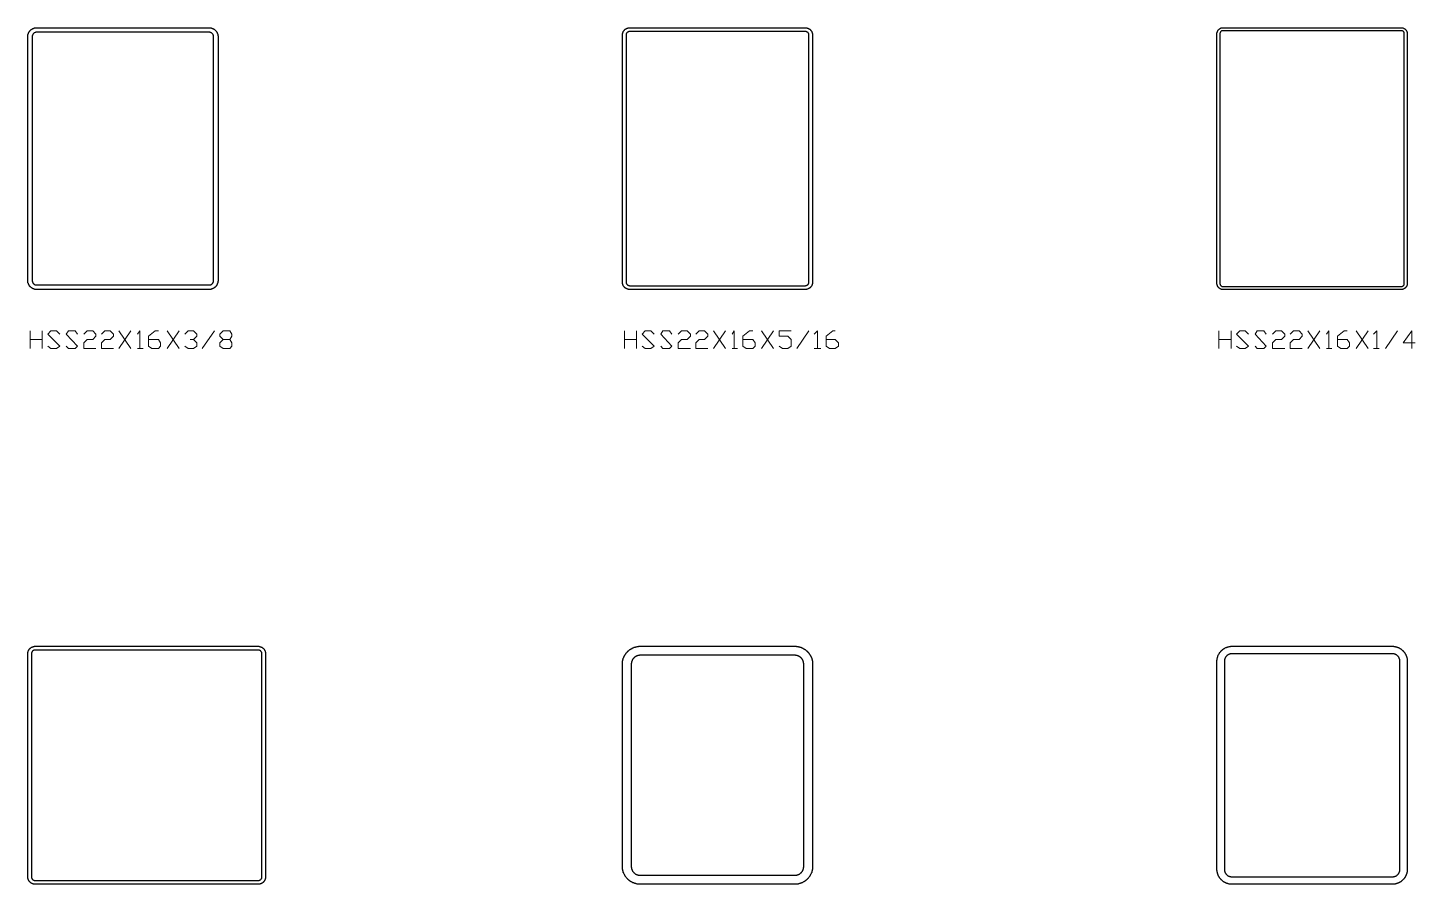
# Model space of a CAD drawing. Header units: inches. Extents: x 0 to 975, y -1305 to 34.
# Drawn here: x 0 to 116.7, y -200 to -128 of the extents above; entities that cross this region are included whole.
import ezdxf

# ---------------------------------------------------------------- set-up
doc = ezdxf.new("R2010")
doc.units = ezdxf.units.IN
doc.header["$MEASUREMENT"] = 0
doc.layers.add('AISC_STEEL', color=7, linetype='Continuous')

msp = doc.modelspace()

# ---------------------------------------------------------------- linework, layer by layer
at = {"color": 3, "lineweight": 0}
for p, q in [((0.2, -154.96), (0.2, -153.48)), ((1.22, -153.48), (1.22, -154.96)), ((7.67, -153.48), (8.68, -154.96)), ((7.67, -154.96), (8.68, -153.48)), ((11.73, -153.48), (12.74, -154.96)), ((11.73, -154.96), (12.74, -153.48)), ((14.68, -154.96), (15.69, -153.48)), ((50.18, -154.96), (50.18, -153.48)), ((51.2, -153.48), (51.2, -154.96)), ((57.65, -153.48), (58.67, -154.96)), ((57.65, -154.96), (58.67, -153.48)), ((61.71, -153.48), (62.72, -154.96)), ((61.71, -154.96), (62.72, -153.48)), ((64.66, -154.96), (65.67, -153.48)), ((100.16, -154.96), (100.16, -153.48)), ((101.18, -153.48), (101.18, -154.96)), ((107.63, -153.48), (108.65, -154.96)), ((107.63, -154.96), (108.65, -153.48)), ((111.69, -153.48), (112.7, -154.96)), ((111.69, -154.96), (112.7, -153.48)), ((114.18, -154.96), (115.19, -153.48)), ((0.2, -154.22), (1.22, -154.22)), ((9.24, -154.96), (9.7, -154.96)), ((50.18, -154.22), (51.2, -154.22)), ((59.22, -154.96), (59.68, -154.96)), ((66.14, -154.96), (66.69, -154.96)), ((100.16, -154.22), (101.18, -154.22)), ((109.2, -154.96), (109.66, -154.96)), ((113.17, -154.96), (113.63, -154.96))]:
    msp.add_line(p, q, dxfattribs=at)
for points in [[(1.68, -154.77), (1.95, -154.96), (2.41, -154.96), (2.69, -154.77), (1.68, -153.76), (1.95, -153.48), (2.41, -153.48), (2.69, -153.76)], [(3.24, -154.77), (3.43, -154.96), (3.98, -154.96), (4.17, -154.77), (3.24, -153.76), (3.43, -153.48), (3.98, -153.48), (4.17, -153.76)], [(4.72, -153.76), (5, -153.48), (5.46, -153.48), (5.73, -153.76), (5.73, -153.94), (5.46, -154.22), (5, -154.22), (4.72, -154.5), (4.72, -154.96), (5.73, -154.96)], [(6.19, -153.76), (6.47, -153.48), (6.93, -153.48), (7.21, -153.76), (7.21, -153.94), (6.93, -154.22), (6.47, -154.22), (6.19, -154.5), (6.19, -154.96), (7.21, -154.96)], [(9.24, -153.76), (9.42, -153.48), (9.42, -154.96)], [(10.16, -154.22), (10.99, -154.22), (11.17, -154.5), (11.17, -154.77), (10.99, -154.96), (10.44, -154.96), (10.16, -154.77), (10.16, -153.94), (10.71, -153.48), (10.99, -153.48)], [(13.2, -153.76), (13.48, -153.48), (13.94, -153.48), (14.22, -153.76), (14.22, -153.94), (13.94, -154.22), (13.66, -154.22)], [(16.98, -154.22), (17.17, -154.5), (17.17, -154.77), (16.98, -154.96), (16.43, -154.96), (16.15, -154.77), (16.15, -154.5), (16.43, -154.22), (16.98, -154.22), (17.17, -153.94), (17.17, -153.76), (16.98, -153.48), (16.43, -153.48), (16.15, -153.76), (16.15, -153.94), (16.43, -154.22)], [(51.66, -154.77), (51.93, -154.96), (52.4, -154.96), (52.67, -154.77), (51.66, -153.76), (51.93, -153.48), (52.4, -153.48), (52.67, -153.76)], [(53.23, -154.77), (53.41, -154.96), (53.96, -154.96), (54.15, -154.77), (53.23, -153.76), (53.41, -153.48), (53.96, -153.48), (54.15, -153.76)], [(54.7, -153.76), (54.98, -153.48), (55.44, -153.48), (55.72, -153.76), (55.72, -153.94), (55.44, -154.22), (54.98, -154.22), (54.7, -154.5), (54.7, -154.96), (55.72, -154.96)], [(56.18, -153.76), (56.45, -153.48), (56.91, -153.48), (57.19, -153.76), (57.19, -153.94), (56.91, -154.22), (56.45, -154.22), (56.18, -154.5), (56.18, -154.96), (57.19, -154.96)], [(59.22, -153.76), (59.4, -153.48), (59.4, -154.96)], [(60.14, -154.22), (60.97, -154.22), (61.16, -154.5), (61.16, -154.77), (60.97, -154.96), (60.42, -154.96), (60.14, -154.77), (60.14, -153.94), (60.69, -153.48), (60.97, -153.48)], [(63.18, -154.77), (63.46, -154.96), (63.92, -154.96), (64.2, -154.77), (64.2, -154.22), (63.92, -153.94), (63.18, -153.94), (63.18, -153.48), (64.2, -153.48)], [(66.14, -153.76), (66.41, -153.48), (66.41, -154.96)], [(67.15, -154.22), (67.89, -154.22), (68.16, -154.5), (68.16, -154.77), (67.89, -154.96), (67.43, -154.96), (67.15, -154.77), (67.15, -153.94), (67.7, -153.48), (67.89, -153.48)], [(101.64, -154.77), (101.92, -154.96), (102.38, -154.96), (102.65, -154.77), (101.64, -153.76), (101.92, -153.48), (102.38, -153.48), (102.65, -153.76)], [(103.21, -154.77), (103.39, -154.96), (103.94, -154.96), (104.13, -154.77), (103.21, -153.76), (103.39, -153.48), (103.94, -153.48), (104.13, -153.76)], [(104.68, -153.76), (104.96, -153.48), (105.42, -153.48), (105.7, -153.76), (105.7, -153.94), (105.42, -154.22), (104.96, -154.22), (104.68, -154.5), (104.68, -154.96), (105.7, -154.96)], [(106.16, -153.76), (106.43, -153.48), (106.9, -153.48), (107.17, -153.76), (107.17, -153.94), (106.9, -154.22), (106.43, -154.22), (106.16, -154.5), (106.16, -154.96), (107.17, -154.96)], [(109.2, -153.76), (109.39, -153.48), (109.39, -154.96)], [(110.12, -154.22), (110.95, -154.22), (111.14, -154.5), (111.14, -154.77), (110.95, -154.96), (110.4, -154.96), (110.12, -154.77), (110.12, -153.94), (110.68, -153.48), (110.95, -153.48)], [(113.17, -153.76), (113.44, -153.48), (113.44, -154.96)], [(116.67, -154.5), (115.66, -154.5), (116.39, -153.48), (116.39, -154.96)], [(13.94, -154.22), (14.22, -154.5), (14.22, -154.77), (13.94, -154.96), (13.48, -154.96), (13.2, -154.77)]]:
    msp.add_lwpolyline(points, dxfattribs=at)
at = {"layer": 'AISC_STEEL'}
for points in [[(15.25, -128), (15.28, -128), (15.31, -128), (15.34, -128.01), (15.37, -128.01), (15.4, -128.01), (15.43, -128.02), (15.45, -128.03), (15.48, -128.04), (15.51, -128.05), (15.54, -128.06), (15.56, -128.07), (15.59, -128.08), (15.62, -128.1), (15.64, -128.11), (15.67, -128.13), (15.69, -128.14), (15.71, -128.16), (15.74, -128.18), (15.76, -128.2), (15.78, -128.22), (15.8, -128.24), (15.82, -128.26), (15.84, -128.29), (15.86, -128.31), (15.87, -128.33), (15.89, -128.36), (15.9, -128.38), (15.92, -128.41), (15.93, -128.44), (15.94, -128.46), (15.95, -128.49), (15.96, -128.52), (15.97, -128.55), (15.98, -128.57), (15.99, -128.6), (15.99, -128.63), (15.99, -128.66), (16, -128.69), (16, -128.72), (16, -128.75), (16, -149.25), (16, -149.28), (16, -149.31), (15.99, -149.34), (15.99, -149.37), (15.99, -149.4), (15.98, -149.43), (15.97, -149.45), (15.96, -149.48), (15.95, -149.51), (15.94, -149.54), (15.93, -149.56), (15.92, -149.59), (15.9, -149.62), (15.89, -149.64), (15.87, -149.67), (15.86, -149.69), (15.84, -149.71), (15.82, -149.74), (15.8, -149.76), (15.78, -149.78), (15.76, -149.8), (15.74, -149.82), (15.71, -149.84), (15.69, -149.86), (15.67, -149.87), (15.64, -149.89), (15.62, -149.9), (15.59, -149.92), (15.56, -149.93), (15.54, -149.94), (15.51, -149.95), (15.48, -149.96), (15.45, -149.97), (15.43, -149.98), (15.4, -149.99), (15.37, -149.99), (15.34, -149.99), (15.31, -150), (15.28, -150), (15.25, -150), (0.75, -150), (0.72, -150), (0.69, -150), (0.66, -149.99), (0.63, -149.99), (0.6, -149.99), (0.57, -149.98), (0.55, -149.97), (0.52, -149.96), (0.49, -149.95), (0.46, -149.94), (0.44, -149.93), (0.41, -149.92), (0.38, -149.9), (0.36, -149.89), (0.33, -149.87), (0.31, -149.86), (0.29, -149.84), (0.26, -149.82), (0.24, -149.8), (0.22, -149.78), (0.2, -149.76), (0.18, -149.74), (0.16, -149.71), (0.14, -149.69), (0.13, -149.67), (0.11, -149.64), (0.1, -149.62), (0.08, -149.59), (0.07, -149.56), (0.06, -149.54), (0.05, -149.51), (0.04, -149.48), (0.03, -149.45), (0.02, -149.43), (0.01, -149.4), (0.01, -149.37), (0.01, -149.34), (0, -149.31), (0, -149.28), (0, -149.25), (0, -128.75), (0, -128.72), (0, -128.69), (0.01, -128.66), (0.01, -128.63), (0.01, -128.6), (0.02, -128.57), (0.03, -128.55), (0.04, -128.52), (0.05, -128.49), (0.06, -128.46), (0.07, -128.44), (0.08, -128.41), (0.1, -128.38), (0.11, -128.36), (0.13, -128.33), (0.14, -128.31), (0.16, -128.29), (0.18, -128.26), (0.2, -128.24), (0.22, -128.22), (0.24, -128.2), (0.26, -128.18), (0.29, -128.16), (0.31, -128.14), (0.33, -128.13), (0.36, -128.11), (0.38, -128.1), (0.41, -128.08), (0.44, -128.07), (0.46, -128.06), (0.49, -128.05), (0.52, -128.04), (0.55, -128.03), (0.57, -128.02), (0.6, -128.01), (0.63, -128.01), (0.66, -128.01), (0.69, -128), (0.72, -128), (0.75, -128)], [(65.38, -128), (65.4, -128), (65.43, -128), (65.46, -128.01), (65.49, -128.01), (65.52, -128.02), (65.55, -128.03), (65.58, -128.03), (65.61, -128.04), (65.63, -128.06), (65.66, -128.07), (65.69, -128.08), (65.71, -128.1), (65.74, -128.12), (65.76, -128.13), (65.78, -128.15), (65.81, -128.17), (65.83, -128.19), (65.85, -128.22), (65.87, -128.24), (65.88, -128.26), (65.9, -128.29), (65.92, -128.31), (65.93, -128.34), (65.94, -128.37), (65.96, -128.39), (65.97, -128.42), (65.97, -128.45), (65.98, -128.48), (65.99, -128.51), (65.99, -128.54), (66, -128.57), (66, -128.6), (66, -128.62), (66, -149.38), (66, -149.4), (66, -149.43), (65.99, -149.46), (65.99, -149.49), (65.98, -149.52), (65.97, -149.55), (65.97, -149.58), (65.96, -149.61), (65.94, -149.63), (65.93, -149.66), (65.92, -149.69), (65.9, -149.71), (65.88, -149.74), (65.87, -149.76), (65.85, -149.78), (65.83, -149.81), (65.81, -149.83), (65.78, -149.85), (65.76, -149.87), (65.74, -149.88), (65.71, -149.9), (65.69, -149.92), (65.66, -149.93), (65.63, -149.94), (65.61, -149.96), (65.58, -149.97), (65.55, -149.97), (65.52, -149.98), (65.49, -149.99), (65.46, -149.99), (65.43, -150), (65.4, -150), (65.38, -150), (50.62, -150), (50.6, -150), (50.57, -150), (50.54, -149.99), (50.51, -149.99), (50.48, -149.98), (50.45, -149.97), (50.42, -149.97), (50.39, -149.96), (50.37, -149.94), (50.34, -149.93), (50.31, -149.92), (50.29, -149.9), (50.26, -149.88), (50.24, -149.87), (50.22, -149.85), (50.19, -149.83), (50.17, -149.81), (50.15, -149.78), (50.13, -149.76), (50.12, -149.74), (50.1, -149.71), (50.08, -149.69), (50.07, -149.66), (50.06, -149.63), (50.04, -149.61), (50.03, -149.58), (50.03, -149.55), (50.02, -149.52), (50.01, -149.49), (50.01, -149.46), (50, -149.43), (50, -149.4), (50, -149.38), (50, -128.62), (50, -128.6), (50, -128.57), (50.01, -128.54), (50.01, -128.51), (50.02, -128.48), (50.03, -128.45), (50.03, -128.42), (50.04, -128.39), (50.06, -128.37), (50.07, -128.34), (50.08, -128.31), (50.1, -128.29), (50.12, -128.26), (50.13, -128.24), (50.15, -128.22), (50.17, -128.19), (50.19, -128.17), (50.22, -128.15), (50.24, -128.13), (50.26, -128.12), (50.29, -128.1), (50.31, -128.08), (50.34, -128.07), (50.37, -128.06), (50.39, -128.04), (50.42, -128.03), (50.45, -128.03), (50.48, -128.02), (50.51, -128.01), (50.54, -128.01), (50.57, -128), (50.6, -128), (50.62, -128)], [(50.62, -128.31), (50.6, -128.31), (50.57, -128.32), (50.54, -128.32), (50.51, -128.33), (50.49, -128.35), (50.46, -128.36), (50.44, -128.38), (50.41, -128.39), (50.39, -128.41), (50.38, -128.44), (50.36, -128.46), (50.35, -128.49), (50.33, -128.51), (50.32, -128.54), (50.32, -128.57), (50.31, -128.6), (50.31, -128.62), (50.31, -149.38), (50.31, -149.4), (50.32, -149.43), (50.32, -149.46), (50.33, -149.49), (50.35, -149.51), (50.36, -149.54), (50.38, -149.56), (50.39, -149.59), (50.41, -149.61), (50.44, -149.62), (50.46, -149.64), (50.49, -149.65), (50.51, -149.67), (50.54, -149.68), (50.57, -149.68), (50.6, -149.69), (50.62, -149.69), (65.38, -149.69), (65.4, -149.69), (65.43, -149.68), (65.46, -149.68), (65.49, -149.67), (65.51, -149.65), (65.54, -149.64), (65.56, -149.62), (65.59, -149.61), (65.61, -149.59), (65.62, -149.56), (65.64, -149.54), (65.65, -149.51), (65.67, -149.49), (65.68, -149.46), (65.68, -149.43), (65.69, -149.4), (65.69, -149.38), (65.69, -128.62), (65.69, -128.6), (65.68, -128.57), (65.68, -128.54), (65.67, -128.51), (65.65, -128.49), (65.64, -128.46), (65.62, -128.44), (65.61, -128.41), (65.59, -128.39), (65.56, -128.38), (65.54, -128.36), (65.51, -128.35), (65.49, -128.33), (65.46, -128.32), (65.43, -128.32), (65.4, -128.31), (65.38, -128.31)], [(115.5, -128), (115.53, -128), (115.56, -128), (115.59, -128.01), (115.62, -128.01), (115.64, -128.02), (115.67, -128.03), (115.7, -128.04), (115.72, -128.05), (115.75, -128.07), (115.77, -128.08), (115.8, -128.1), (115.82, -128.12), (115.84, -128.14), (115.86, -128.16), (115.88, -128.18), (115.9, -128.2), (115.92, -128.23), (115.93, -128.25), (115.95, -128.28), (115.96, -128.3), (115.97, -128.33), (115.98, -128.36), (115.99, -128.38), (115.99, -128.41), (116, -128.44), (116, -128.47), (116, -128.5), (116, -149.5), (116, -149.53), (116, -149.56), (115.99, -149.59), (115.99, -149.62), (115.98, -149.64), (115.97, -149.67), (115.96, -149.7), (115.95, -149.72), (115.93, -149.75), (115.92, -149.77), (115.9, -149.8), (115.88, -149.82), (115.86, -149.84), (115.84, -149.86), (115.82, -149.88), (115.8, -149.9), (115.77, -149.92), (115.75, -149.93), (115.72, -149.95), (115.7, -149.96), (115.67, -149.97), (115.64, -149.98), (115.62, -149.99), (115.59, -149.99), (115.56, -150), (115.53, -150), (115.5, -150), (100.5, -150), (100.47, -150), (100.44, -150), (100.41, -149.99), (100.38, -149.99), (100.36, -149.98), (100.33, -149.97), (100.3, -149.96), (100.28, -149.95), (100.25, -149.93), (100.23, -149.92), (100.2, -149.9), (100.18, -149.88), (100.16, -149.86), (100.14, -149.84), (100.12, -149.82), (100.1, -149.8), (100.08, -149.77), (100.07, -149.75), (100.05, -149.72), (100.04, -149.7), (100.03, -149.67), (100.02, -149.64), (100.01, -149.62), (100.01, -149.59), (100, -149.56), (100, -149.53), (100, -149.5), (100, -128.5), (100, -128.47), (100, -128.44), (100.01, -128.41), (100.01, -128.38), (100.02, -128.36), (100.03, -128.33), (100.04, -128.3), (100.05, -128.28), (100.07, -128.25), (100.08, -128.23), (100.1, -128.2), (100.12, -128.18), (100.14, -128.16), (100.16, -128.14), (100.18, -128.12), (100.2, -128.1), (100.23, -128.08), (100.25, -128.07), (100.28, -128.05), (100.3, -128.04), (100.33, -128.03), (100.36, -128.02), (100.38, -128.01), (100.41, -128.01), (100.44, -128), (100.47, -128), (100.5, -128)], [(100.5, -128.25), (100.47, -128.25), (100.44, -128.26), (100.42, -128.26), (100.39, -128.27), (100.37, -128.29), (100.34, -128.3), (100.32, -128.32), (100.3, -128.34), (100.29, -128.37), (100.27, -128.39), (100.26, -128.42), (100.26, -128.44), (100.25, -128.47), (100.25, -128.5), (100.25, -149.5), (100.25, -149.53), (100.26, -149.56), (100.26, -149.58), (100.27, -149.61), (100.29, -149.63), (100.3, -149.66), (100.32, -149.68), (100.34, -149.7), (100.37, -149.71), (100.39, -149.73), (100.42, -149.74), (100.44, -149.74), (100.47, -149.75), (100.5, -149.75), (115.5, -149.75), (115.53, -149.75), (115.56, -149.74), (115.58, -149.74), (115.61, -149.73), (115.63, -149.71), (115.66, -149.7), (115.68, -149.68), (115.7, -149.66), (115.71, -149.63), (115.73, -149.61), (115.74, -149.58), (115.74, -149.56), (115.75, -149.53), (115.75, -149.5), (115.75, -128.5), (115.75, -128.47), (115.74, -128.44), (115.74, -128.42), (115.73, -128.39), (115.71, -128.37), (115.7, -128.34), (115.68, -128.32), (115.66, -128.3), (115.63, -128.29), (115.61, -128.27), (115.58, -128.26), (115.56, -128.26), (115.53, -128.25), (115.5, -128.25)], [(0.75, -128.38), (0.72, -128.38), (0.69, -128.38), (0.66, -128.39), (0.63, -128.39), (0.61, -128.4), (0.58, -128.42), (0.55, -128.43), (0.53, -128.45), (0.51, -128.46), (0.48, -128.48), (0.46, -128.51), (0.45, -128.53), (0.43, -128.55), (0.42, -128.58), (0.4, -128.61), (0.39, -128.63), (0.39, -128.66), (0.38, -128.69), (0.38, -128.72), (0.38, -128.75), (0.38, -149.25), (0.38, -149.28), (0.38, -149.31), (0.39, -149.34), (0.39, -149.37), (0.4, -149.39), (0.42, -149.42), (0.43, -149.45), (0.45, -149.47), (0.46, -149.49), (0.48, -149.52), (0.51, -149.54), (0.53, -149.55), (0.55, -149.57), (0.58, -149.58), (0.61, -149.6), (0.63, -149.61), (0.66, -149.61), (0.69, -149.62), (0.72, -149.62), (0.75, -149.62), (15.25, -149.62), (15.28, -149.62), (15.31, -149.62), (15.34, -149.61), (15.37, -149.61), (15.39, -149.6), (15.42, -149.58), (15.45, -149.57), (15.47, -149.55), (15.49, -149.54), (15.52, -149.52), (15.54, -149.49), (15.55, -149.47), (15.57, -149.45), (15.58, -149.42), (15.6, -149.39), (15.61, -149.37), (15.61, -149.34), (15.62, -149.31), (15.62, -149.28), (15.62, -149.25), (15.62, -128.75), (15.62, -128.72), (15.62, -128.69), (15.61, -128.66), (15.61, -128.63), (15.6, -128.61), (15.58, -128.58), (15.57, -128.55), (15.55, -128.53), (15.54, -128.51), (15.52, -128.48), (15.49, -128.46), (15.47, -128.45), (15.45, -128.43), (15.42, -128.42), (15.39, -128.4), (15.37, -128.39), (15.34, -128.39), (15.31, -128.38), (15.28, -128.38), (15.25, -128.38)], [(19.38, -180), (19.4, -180), (19.43, -180), (19.46, -180.01), (19.49, -180.01), (19.52, -180.02), (19.55, -180.03), (19.58, -180.03), (19.61, -180.04), (19.63, -180.06), (19.66, -180.07), (19.69, -180.08), (19.71, -180.1), (19.74, -180.12), (19.76, -180.13), (19.78, -180.15), (19.81, -180.17), (19.83, -180.19), (19.85, -180.22), (19.87, -180.24), (19.88, -180.26), (19.9, -180.29), (19.92, -180.31), (19.93, -180.34), (19.94, -180.37), (19.96, -180.39), (19.97, -180.42), (19.97, -180.45), (19.98, -180.48), (19.99, -180.51), (19.99, -180.54), (20, -180.57), (20, -180.6), (20, -180.62), (20, -199.38), (20, -199.4), (20, -199.43), (19.99, -199.46), (19.99, -199.49), (19.98, -199.52), (19.97, -199.55), (19.97, -199.58), (19.96, -199.61), (19.94, -199.63), (19.93, -199.66), (19.92, -199.69), (19.9, -199.71), (19.88, -199.74), (19.87, -199.76), (19.85, -199.78), (19.83, -199.81), (19.81, -199.83), (19.78, -199.85), (19.76, -199.87), (19.74, -199.88), (19.71, -199.9), (19.69, -199.92), (19.66, -199.93), (19.63, -199.94), (19.61, -199.96), (19.58, -199.97), (19.55, -199.97), (19.52, -199.98), (19.49, -199.99), (19.46, -199.99), (19.43, -200), (19.4, -200), (19.38, -200), (0.62, -200), (0.6, -200), (0.57, -200), (0.54, -199.99), (0.51, -199.99), (0.48, -199.98), (0.45, -199.97), (0.42, -199.97), (0.39, -199.96), (0.37, -199.94), (0.34, -199.93), (0.31, -199.92), (0.29, -199.9), (0.26, -199.88), (0.24, -199.87), (0.22, -199.85), (0.19, -199.83), (0.17, -199.81), (0.15, -199.78), (0.13, -199.76), (0.12, -199.74), (0.1, -199.71), (0.08, -199.69), (0.07, -199.66), (0.06, -199.63), (0.04, -199.61), (0.03, -199.58), (0.03, -199.55), (0.02, -199.52), (0.01, -199.49), (0.01, -199.46), (0, -199.43), (0, -199.4), (0, -199.38), (0, -180.62), (0, -180.6), (0, -180.57), (0.01, -180.54), (0.01, -180.51), (0.02, -180.48), (0.03, -180.45), (0.03, -180.42), (0.04, -180.39), (0.06, -180.37), (0.07, -180.34), (0.08, -180.31), (0.1, -180.29), (0.12, -180.26), (0.13, -180.24), (0.15, -180.22), (0.17, -180.19), (0.19, -180.17), (0.22, -180.15), (0.24, -180.13), (0.26, -180.12), (0.29, -180.1), (0.31, -180.08), (0.34, -180.07), (0.37, -180.06), (0.39, -180.04), (0.42, -180.03), (0.45, -180.03), (0.48, -180.02), (0.51, -180.01), (0.54, -180.01), (0.57, -180), (0.6, -180), (0.62, -180)], [(0.62, -180.31), (0.6, -180.31), (0.57, -180.32), (0.54, -180.32), (0.51, -180.33), (0.49, -180.35), (0.46, -180.36), (0.44, -180.38), (0.41, -180.39), (0.39, -180.41), (0.38, -180.44), (0.36, -180.46), (0.35, -180.49), (0.33, -180.51), (0.32, -180.54), (0.32, -180.57), (0.31, -180.6), (0.31, -180.62), (0.31, -199.38), (0.31, -199.4), (0.32, -199.43), (0.32, -199.46), (0.33, -199.49), (0.35, -199.51), (0.36, -199.54), (0.38, -199.56), (0.39, -199.59), (0.41, -199.61), (0.44, -199.62), (0.46, -199.64), (0.49, -199.65), (0.51, -199.67), (0.54, -199.68), (0.57, -199.68), (0.6, -199.69), (0.62, -199.69), (19.38, -199.69), (19.4, -199.69), (19.43, -199.68), (19.46, -199.68), (19.49, -199.67), (19.51, -199.65), (19.54, -199.64), (19.56, -199.62), (19.59, -199.61), (19.61, -199.59), (19.62, -199.56), (19.64, -199.54), (19.65, -199.51), (19.67, -199.49), (19.68, -199.46), (19.68, -199.43), (19.69, -199.4), (19.69, -199.38), (19.69, -180.62), (19.69, -180.6), (19.68, -180.57), (19.68, -180.54), (19.67, -180.51), (19.65, -180.49), (19.64, -180.46), (19.62, -180.44), (19.61, -180.41), (19.59, -180.39), (19.56, -180.38), (19.54, -180.36), (19.51, -180.35), (19.49, -180.33), (19.46, -180.32), (19.43, -180.32), (19.4, -180.31), (19.38, -180.31)], [(64.5, -180), (64.53, -180), (64.56, -180), (64.59, -180), (64.62, -180), (64.65, -180.01), (64.68, -180.01), (64.71, -180.01), (64.74, -180.02), (64.77, -180.02), (64.8, -180.03), (64.83, -180.04), (64.85, -180.04), (64.88, -180.05), (64.91, -180.06), (64.94, -180.07), (64.97, -180.08), (65, -180.08), (65.03, -180.1), (65.05, -180.11), (65.08, -180.12), (65.11, -180.13), (65.14, -180.14), (65.16, -180.15), (65.19, -180.17), (65.22, -180.18), (65.24, -180.2), (65.27, -180.21), (65.29, -180.23), (65.32, -180.24), (65.34, -180.26), (65.37, -180.28), (65.39, -180.29), (65.42, -180.31), (65.44, -180.33), (65.46, -180.35), (65.48, -180.37), (65.51, -180.39), (65.53, -180.41), (65.55, -180.43), (65.57, -180.45), (65.59, -180.47), (65.61, -180.49), (65.63, -180.52), (65.65, -180.54), (65.67, -180.56), (65.69, -180.58), (65.71, -180.61), (65.72, -180.63), (65.74, -180.66), (65.76, -180.68), (65.77, -180.71), (65.79, -180.73), (65.8, -180.76), (65.82, -180.78), (65.83, -180.81), (65.85, -180.84), (65.86, -180.86), (65.87, -180.89), (65.88, -180.92), (65.89, -180.95), (65.9, -180.97), (65.92, -181), (65.92, -181.03), (65.93, -181.06), (65.94, -181.09), (65.95, -181.12), (65.96, -181.15), (65.96, -181.17), (65.97, -181.2), (65.98, -181.23), (65.98, -181.26), (65.99, -181.29), (65.99, -181.32), (65.99, -181.35), (66, -181.38), (66, -181.41), (66, -181.44), (66, -181.47), (66, -181.5), (66, -198.5), (66, -198.53), (66, -198.56), (66, -198.59), (66, -198.62), (65.99, -198.65), (65.99, -198.68), (65.99, -198.71), (65.98, -198.74), (65.98, -198.77), (65.97, -198.8), (65.96, -198.83), (65.96, -198.85), (65.95, -198.88), (65.94, -198.91), (65.93, -198.94), (65.92, -198.97), (65.92, -199), (65.9, -199.03), (65.89, -199.05), (65.88, -199.08), (65.87, -199.11), (65.86, -199.14), (65.85, -199.16), (65.83, -199.19), (65.82, -199.22), (65.8, -199.24), (65.79, -199.27), (65.77, -199.29), (65.76, -199.32), (65.74, -199.34), (65.72, -199.37), (65.71, -199.39), (65.69, -199.42), (65.67, -199.44), (65.65, -199.46), (65.63, -199.48), (65.61, -199.51), (65.59, -199.53), (65.57, -199.55), (65.55, -199.57), (65.53, -199.59), (65.51, -199.61), (65.48, -199.63), (65.46, -199.65), (65.44, -199.67), (65.42, -199.69), (65.39, -199.71), (65.37, -199.72), (65.34, -199.74), (65.32, -199.76), (65.29, -199.77), (65.27, -199.79), (65.24, -199.8), (65.22, -199.82), (65.19, -199.83), (65.16, -199.85), (65.14, -199.86), (65.11, -199.87), (65.08, -199.88), (65.05, -199.89), (65.03, -199.9), (65, -199.92), (64.97, -199.92), (64.94, -199.93), (64.91, -199.94), (64.88, -199.95), (64.85, -199.96), (64.83, -199.96), (64.8, -199.97), (64.77, -199.98), (64.74, -199.98), (64.71, -199.99), (64.68, -199.99), (64.65, -199.99), (64.62, -200), (64.59, -200), (64.56, -200), (64.53, -200), (64.5, -200), (51.5, -200), (51.47, -200), (51.44, -200), (51.41, -200), (51.38, -200), (51.35, -199.99), (51.32, -199.99), (51.29, -199.99), (51.26, -199.98), (51.23, -199.98), (51.2, -199.97), (51.17, -199.96), (51.15, -199.96), (51.12, -199.95), (51.09, -199.94), (51.06, -199.93), (51.03, -199.92), (51, -199.92), (50.97, -199.9), (50.95, -199.89), (50.92, -199.88), (50.89, -199.87), (50.86, -199.86), (50.84, -199.85), (50.81, -199.83), (50.78, -199.82), (50.76, -199.8), (50.73, -199.79), (50.71, -199.77), (50.68, -199.76), (50.66, -199.74), (50.63, -199.72), (50.61, -199.71), (50.58, -199.69), (50.56, -199.67), (50.54, -199.65), (50.52, -199.63), (50.49, -199.61), (50.47, -199.59), (50.45, -199.57), (50.43, -199.55), (50.41, -199.53), (50.39, -199.51), (50.37, -199.48), (50.35, -199.46), (50.33, -199.44), (50.31, -199.42), (50.29, -199.39), (50.28, -199.37), (50.26, -199.34), (50.24, -199.32), (50.23, -199.29), (50.21, -199.27), (50.2, -199.24), (50.18, -199.22), (50.17, -199.19), (50.15, -199.16), (50.14, -199.14), (50.13, -199.11), (50.12, -199.08), (50.11, -199.05), (50.1, -199.03), (50.08, -199), (50.08, -198.97), (50.07, -198.94), (50.06, -198.91), (50.05, -198.88), (50.04, -198.85), (50.04, -198.83), (50.03, -198.8), (50.02, -198.77), (50.02, -198.74), (50.01, -198.71), (50.01, -198.68), (50.01, -198.65), (50, -198.62), (50, -198.59), (50, -198.56), (50, -198.53), (50, -198.5), (50, -181.5), (50, -181.47), (50, -181.44), (50, -181.41), (50, -181.38), (50.01, -181.35), (50.01, -181.32), (50.01, -181.29), (50.02, -181.26), (50.02, -181.23), (50.03, -181.2), (50.04, -181.17), (50.04, -181.15), (50.05, -181.12), (50.06, -181.09), (50.07, -181.06), (50.08, -181.03), (50.08, -181), (50.1, -180.97), (50.11, -180.95), (50.12, -180.92), (50.13, -180.89), (50.14, -180.86), (50.15, -180.84), (50.17, -180.81), (50.18, -180.78), (50.2, -180.76), (50.21, -180.73), (50.23, -180.71), (50.24, -180.68), (50.26, -180.66), (50.28, -180.63), (50.29, -180.61), (50.31, -180.58), (50.33, -180.56), (50.35, -180.54), (50.37, -180.52), (50.39, -180.49), (50.41, -180.47), (50.43, -180.45), (50.45, -180.43), (50.47, -180.41), (50.49, -180.39), (50.52, -180.37), (50.54, -180.35), (50.56, -180.33), (50.58, -180.31), (50.61, -180.29), (50.63, -180.28), (50.66, -180.26), (50.68, -180.24), (50.71, -180.23), (50.73, -180.21), (50.76, -180.2), (50.78, -180.18), (50.81, -180.17), (50.84, -180.15), (50.86, -180.14), (50.89, -180.13), (50.92, -180.12), (50.95, -180.11), (50.97, -180.1), (51, -180.08), (51.03, -180.08), (51.06, -180.07), (51.09, -180.06), (51.12, -180.05), (51.15, -180.04), (51.17, -180.04), (51.2, -180.03), (51.23, -180.02), (51.26, -180.02), (51.29, -180.01), (51.32, -180.01), (51.35, -180.01), (51.38, -180), (51.41, -180), (51.44, -180), (51.47, -180), (51.5, -180)], [(51.5, -180.75), (51.47, -180.75), (51.44, -180.75), (51.41, -180.76), (51.38, -180.76), (51.35, -180.76), (51.32, -180.77), (51.3, -180.78), (51.27, -180.79), (51.24, -180.8), (51.21, -180.81), (51.19, -180.82), (51.16, -180.83), (51.13, -180.85), (51.11, -180.86), (51.08, -180.88), (51.06, -180.89), (51.04, -180.91), (51.01, -180.93), (50.99, -180.95), (50.97, -180.97), (50.95, -180.99), (50.93, -181.01), (50.91, -181.04), (50.89, -181.06), (50.88, -181.08), (50.86, -181.11), (50.85, -181.13), (50.83, -181.16), (50.82, -181.19), (50.81, -181.21), (50.8, -181.24), (50.79, -181.27), (50.78, -181.3), (50.77, -181.32), (50.76, -181.35), (50.76, -181.38), (50.76, -181.41), (50.75, -181.44), (50.75, -181.47), (50.75, -181.5), (50.75, -198.5), (50.75, -198.53), (50.75, -198.56), (50.76, -198.59), (50.76, -198.62), (50.76, -198.65), (50.77, -198.68), (50.78, -198.7), (50.79, -198.73), (50.8, -198.76), (50.81, -198.79), (50.82, -198.81), (50.83, -198.84), (50.85, -198.87), (50.86, -198.89), (50.88, -198.92), (50.89, -198.94), (50.91, -198.96), (50.93, -198.99), (50.95, -199.01), (50.97, -199.03), (50.99, -199.05), (51.01, -199.07), (51.04, -199.09), (51.06, -199.11), (51.08, -199.12), (51.11, -199.14), (51.13, -199.15), (51.16, -199.17), (51.19, -199.18), (51.21, -199.19), (51.24, -199.2), (51.27, -199.21), (51.3, -199.22), (51.32, -199.23), (51.35, -199.24), (51.38, -199.24), (51.41, -199.24), (51.44, -199.25), (51.47, -199.25), (51.5, -199.25), (64.5, -199.25), (64.53, -199.25), (64.56, -199.25), (64.59, -199.24), (64.62, -199.24), (64.65, -199.24), (64.68, -199.23), (64.7, -199.22), (64.73, -199.21), (64.76, -199.2), (64.79, -199.19), (64.81, -199.18), (64.84, -199.17), (64.87, -199.15), (64.89, -199.14), (64.92, -199.12), (64.94, -199.11), (64.96, -199.09), (64.99, -199.07), (65.01, -199.05), (65.03, -199.03), (65.05, -199.01), (65.07, -198.99), (65.09, -198.96), (65.11, -198.94), (65.12, -198.92), (65.14, -198.89), (65.15, -198.87), (65.17, -198.84), (65.18, -198.81), (65.19, -198.79), (65.2, -198.76), (65.21, -198.73), (65.22, -198.7), (65.23, -198.68), (65.24, -198.65), (65.24, -198.62), (65.24, -198.59), (65.25, -198.56), (65.25, -198.53), (65.25, -198.5), (65.25, -181.5), (65.25, -181.47), (65.25, -181.44), (65.24, -181.41), (65.24, -181.38), (65.24, -181.35), (65.23, -181.32), (65.22, -181.3), (65.21, -181.27), (65.2, -181.24), (65.19, -181.21), (65.18, -181.19), (65.17, -181.16), (65.15, -181.13), (65.14, -181.11), (65.12, -181.08), (65.11, -181.06), (65.09, -181.04), (65.07, -181.01), (65.05, -180.99), (65.03, -180.97), (65.01, -180.95), (64.99, -180.93), (64.96, -180.91), (64.94, -180.89), (64.92, -180.88), (64.89, -180.86), (64.87, -180.85), (64.84, -180.83), (64.81, -180.82), (64.79, -180.81), (64.76, -180.8), (64.73, -180.79), (64.7, -180.78), (64.68, -180.77), (64.65, -180.76), (64.62, -180.76), (64.59, -180.76), (64.56, -180.75), (64.53, -180.75), (64.5, -180.75)], [(114.75, -180), (114.78, -180), (114.81, -180), (114.84, -180), (114.87, -180.01), (114.9, -180.01), (114.93, -180.01), (114.96, -180.02), (114.99, -180.02), (115.02, -180.03), (115.04, -180.04), (115.07, -180.04), (115.1, -180.05), (115.13, -180.06), (115.16, -180.07), (115.19, -180.08), (115.21, -180.09), (115.24, -180.1), (115.27, -180.11), (115.3, -180.13), (115.32, -180.14), (115.35, -180.15), (115.38, -180.17), (115.4, -180.18), (115.43, -180.2), (115.45, -180.21), (115.48, -180.23), (115.5, -180.25), (115.52, -180.27), (115.55, -180.29), (115.57, -180.31), (115.59, -180.33), (115.61, -180.35), (115.63, -180.37), (115.65, -180.39), (115.67, -180.41), (115.69, -180.43), (115.71, -180.45), (115.73, -180.48), (115.75, -180.5), (115.77, -180.52), (115.79, -180.55), (115.8, -180.57), (115.82, -180.6), (115.83, -180.62), (115.85, -180.65), (115.86, -180.68), (115.87, -180.7), (115.89, -180.73), (115.9, -180.76), (115.91, -180.79), (115.92, -180.81), (115.93, -180.84), (115.94, -180.87), (115.95, -180.9), (115.96, -180.93), (115.96, -180.96), (115.97, -180.98), (115.98, -181.01), (115.98, -181.04), (115.99, -181.07), (115.99, -181.1), (115.99, -181.13), (116, -181.16), (116, -181.19), (116, -181.22), (116, -181.25), (116, -198.75), (116, -198.78), (116, -198.81), (116, -198.84), (115.99, -198.87), (115.99, -198.9), (115.99, -198.93), (115.98, -198.96), (115.98, -198.99), (115.97, -199.02), (115.96, -199.04), (115.96, -199.07), (115.95, -199.1), (115.94, -199.13), (115.93, -199.16), (115.92, -199.19), (115.91, -199.21), (115.9, -199.24), (115.89, -199.27), (115.87, -199.3), (115.86, -199.32), (115.85, -199.35), (115.83, -199.38), (115.82, -199.4), (115.8, -199.43), (115.79, -199.45), (115.77, -199.48), (115.75, -199.5), (115.73, -199.52), (115.71, -199.55), (115.69, -199.57), (115.67, -199.59), (115.65, -199.61), (115.63, -199.63), (115.61, -199.65), (115.59, -199.67), (115.57, -199.69), (115.55, -199.71), (115.52, -199.73), (115.5, -199.75), (115.48, -199.77), (115.45, -199.79), (115.43, -199.8), (115.4, -199.82), (115.38, -199.83), (115.35, -199.85), (115.32, -199.86), (115.3, -199.87), (115.27, -199.89), (115.24, -199.9), (115.21, -199.91), (115.19, -199.92), (115.16, -199.93), (115.13, -199.94), (115.1, -199.95), (115.07, -199.96), (115.04, -199.96), (115.02, -199.97), (114.99, -199.98), (114.96, -199.98), (114.93, -199.99), (114.9, -199.99), (114.87, -199.99), (114.84, -200), (114.81, -200), (114.78, -200), (114.75, -200), (101.25, -200), (101.22, -200), (101.19, -200), (101.16, -200), (101.13, -199.99), (101.1, -199.99), (101.07, -199.99), (101.04, -199.98), (101.01, -199.98), (100.98, -199.97), (100.96, -199.96), (100.93, -199.96), (100.9, -199.95), (100.87, -199.94), (100.84, -199.93), (100.81, -199.92), (100.79, -199.91), (100.76, -199.9), (100.73, -199.89), (100.7, -199.87), (100.68, -199.86), (100.65, -199.85), (100.62, -199.83), (100.6, -199.82), (100.57, -199.8), (100.55, -199.79), (100.52, -199.77), (100.5, -199.75), (100.48, -199.73), (100.45, -199.71), (100.43, -199.69), (100.41, -199.67), (100.39, -199.65), (100.37, -199.63), (100.35, -199.61), (100.33, -199.59), (100.31, -199.57), (100.29, -199.55), (100.27, -199.52), (100.25, -199.5), (100.23, -199.48), (100.21, -199.45), (100.2, -199.43), (100.18, -199.4), (100.17, -199.38), (100.15, -199.35), (100.14, -199.32), (100.13, -199.3), (100.11, -199.27), (100.1, -199.24), (100.09, -199.21), (100.08, -199.19), (100.07, -199.16), (100.06, -199.13), (100.05, -199.1), (100.04, -199.07), (100.04, -199.04), (100.03, -199.02), (100.02, -198.99), (100.02, -198.96), (100.01, -198.93), (100.01, -198.9), (100.01, -198.87), (100, -198.84), (100, -198.81), (100, -198.78), (100, -198.75), (100, -181.25), (100, -181.22), (100, -181.19), (100, -181.16), (100.01, -181.13), (100.01, -181.1), (100.01, -181.07), (100.02, -181.04), (100.02, -181.01), (100.03, -180.98), (100.04, -180.96), (100.04, -180.93), (100.05, -180.9), (100.06, -180.87), (100.07, -180.84), (100.08, -180.81), (100.09, -180.79), (100.1, -180.76), (100.11, -180.73), (100.13, -180.7), (100.14, -180.68), (100.15, -180.65), (100.17, -180.62), (100.18, -180.6), (100.2, -180.57), (100.21, -180.55), (100.23, -180.52), (100.25, -180.5), (100.27, -180.48), (100.29, -180.45), (100.31, -180.43), (100.33, -180.41), (100.35, -180.39), (100.37, -180.37), (100.39, -180.35), (100.41, -180.33), (100.43, -180.31), (100.45, -180.29), (100.48, -180.27), (100.5, -180.25), (100.52, -180.23), (100.55, -180.21), (100.57, -180.2), (100.6, -180.18), (100.62, -180.17), (100.65, -180.15), (100.68, -180.14), (100.7, -180.13), (100.73, -180.11), (100.76, -180.1), (100.79, -180.09), (100.81, -180.08), (100.84, -180.07), (100.87, -180.06), (100.9, -180.05), (100.93, -180.04), (100.96, -180.04), (100.98, -180.03), (101.01, -180.02), (101.04, -180.02), (101.07, -180.01), (101.1, -180.01), (101.13, -180.01), (101.16, -180), (101.19, -180), (101.22, -180), (101.25, -180)], [(101.25, -180.62), (101.22, -180.63), (101.19, -180.63), (101.16, -180.63), (101.13, -180.64), (101.1, -180.64), (101.07, -180.65), (101.05, -180.66), (101.02, -180.67), (100.99, -180.68), (100.96, -180.69), (100.94, -180.71), (100.91, -180.72), (100.89, -180.74), (100.86, -180.76), (100.84, -180.78), (100.82, -180.8), (100.8, -180.82), (100.78, -180.84), (100.76, -180.86), (100.74, -180.89), (100.72, -180.91), (100.71, -180.94), (100.69, -180.96), (100.68, -180.99), (100.67, -181.02), (100.66, -181.05), (100.65, -181.07), (100.64, -181.1), (100.64, -181.13), (100.63, -181.16), (100.63, -181.19), (100.63, -181.22), (100.62, -181.25), (100.62, -198.75), (100.63, -198.78), (100.63, -198.81), (100.63, -198.84), (100.64, -198.87), (100.64, -198.9), (100.65, -198.93), (100.66, -198.95), (100.67, -198.98), (100.68, -199.01), (100.69, -199.04), (100.71, -199.06), (100.72, -199.09), (100.74, -199.11), (100.76, -199.14), (100.78, -199.16), (100.8, -199.18), (100.82, -199.2), (100.84, -199.22), (100.86, -199.24), (100.89, -199.26), (100.91, -199.28), (100.94, -199.29), (100.96, -199.31), (100.99, -199.32), (101.02, -199.33), (101.05, -199.34), (101.07, -199.35), (101.1, -199.36), (101.13, -199.36), (101.16, -199.37), (101.19, -199.37), (101.22, -199.37), (101.25, -199.38), (114.75, -199.38), (114.78, -199.37), (114.81, -199.37), (114.84, -199.37), (114.87, -199.36), (114.9, -199.36), (114.93, -199.35), (114.95, -199.34), (114.98, -199.33), (115.01, -199.32), (115.04, -199.31), (115.06, -199.29), (115.09, -199.28), (115.11, -199.26), (115.14, -199.24), (115.16, -199.22), (115.18, -199.2), (115.2, -199.18), (115.22, -199.16), (115.24, -199.14), (115.26, -199.11), (115.28, -199.09), (115.29, -199.06), (115.31, -199.04), (115.32, -199.01), (115.33, -198.98), (115.34, -198.95), (115.35, -198.93), (115.36, -198.9), (115.36, -198.87), (115.37, -198.84), (115.37, -198.81), (115.37, -198.78), (115.38, -198.75), (115.38, -181.25), (115.37, -181.22), (115.37, -181.19), (115.37, -181.16), (115.36, -181.13), (115.36, -181.1), (115.35, -181.07), (115.34, -181.05), (115.33, -181.02), (115.32, -180.99), (115.31, -180.96), (115.29, -180.94), (115.28, -180.91), (115.26, -180.89), (115.24, -180.86), (115.22, -180.84), (115.2, -180.82), (115.18, -180.8), (115.16, -180.78), (115.14, -180.76), (115.11, -180.74), (115.09, -180.72), (115.06, -180.71), (115.04, -180.69), (115.01, -180.68), (114.98, -180.67), (114.95, -180.66), (114.93, -180.65), (114.9, -180.64), (114.87, -180.64), (114.84, -180.63), (114.81, -180.63), (114.78, -180.63), (114.75, -180.62)]]:
    msp.add_lwpolyline(points, close=True, dxfattribs=at)

doc.saveas('drawing.dxf')
